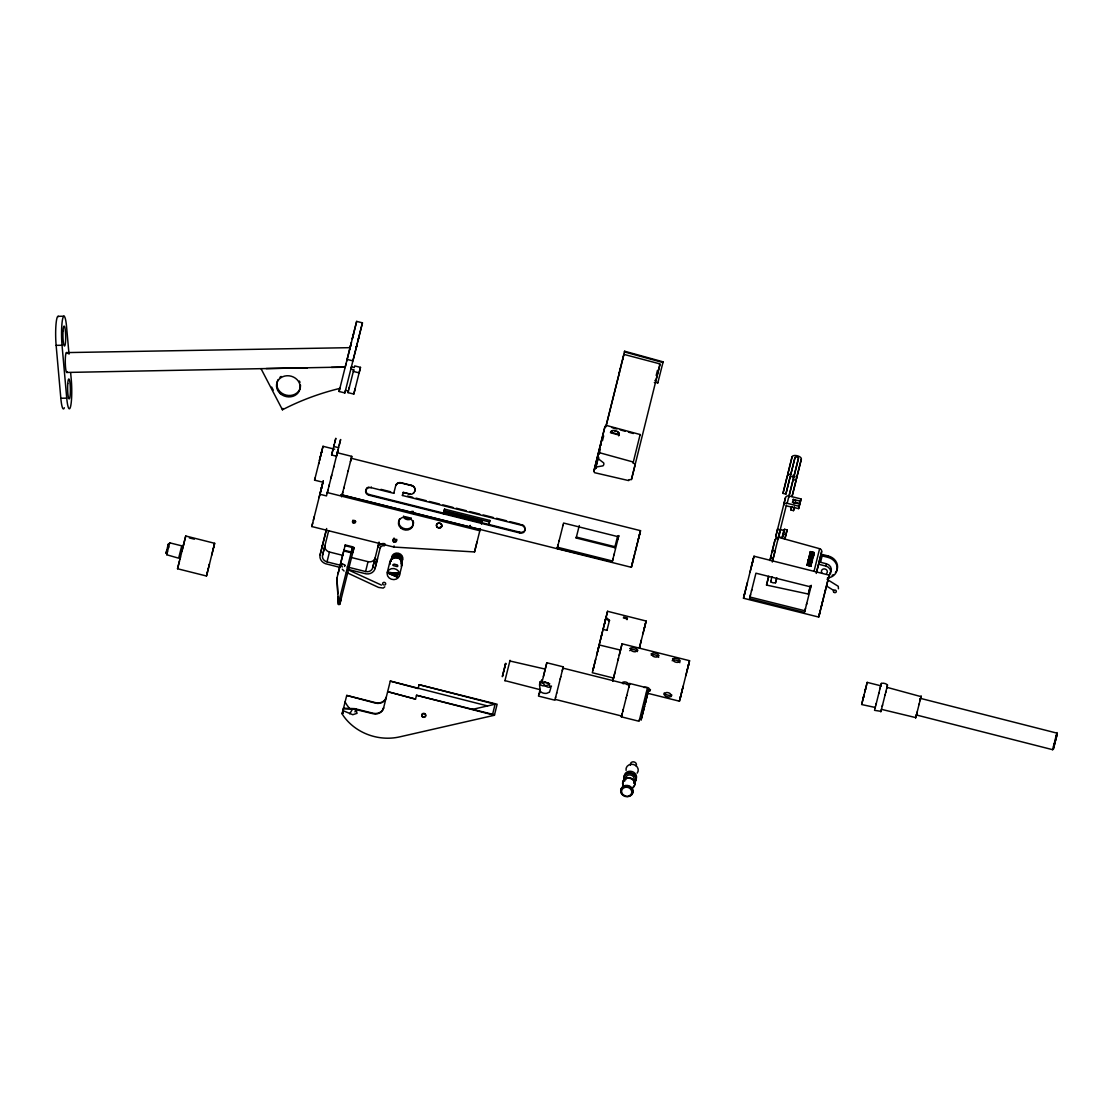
<?xml version="1.0" encoding="UTF-8"?>
<svg xmlns="http://www.w3.org/2000/svg" width="1113" height="1113" viewBox="0 0 1113 1113"><rect width="100%" height="100%" fill="white"/><g stroke="black" fill="none" stroke-linecap="round" stroke-linejoin="round"><path stroke-width="1.5" d="M629.735 650.688L631.975 649.31A3.909 1.155 14.1 0 1 635.829 650.284L637.415 651.592M623.071 357.356L623.169 358.943M795.558 502.394L799.913 503.493L801.04 498.972L788.992 495.953A2.977 2.629 13.9 0 0 785.458 497.775L783.649 505.121A2.977 2.629 13.9 0 1 787.169 503.299L793.555 477.783A1.781 0.849 14.1 0 0 792.025 476.642A1.781 0.849 14.1 0 0 790.133 476.934L785.861 494.102L782.968 493.379L787.197 476.308A4.772 2.268 14.1 0 1 788.477 475.209M788.727 497.483L798.466 458.292A1.781 0.849 14.1 0 0 796.922 457.137A1.781 0.849 14.1 0 0 795.03 457.429L785.861 494.102M814.215 553.606C815.064 550.824 808.483 553.815 811.321 551.839M343.569 708.216L354.63 708.647L373.036 713.224A8.946 7.874 13.9 0 0 383.637 707.771L383.526 708.23A8.946 7.874 13.9 0 1 372.925 713.683L353.948 709.078L343.402 708.87M539.916 681.796C539.012 687.403 547.053 686.443 549.766 683.827M326.652 528.508L319.932 555.707A8.459 7.429 13.9 0 0 325.427 563.693L339.882 567.366M322.52 544.953L322.367 545.843A8.459 7.429 13.9 0 0 322.353 546.817M784.526 529.273L783.969 530.553L780.283 529.412L778.474 536.786L782.369 537.802L784.526 529.273L787.128 529.927L785.027 538.372A2.977 2.629 13.9 0 1 784.568 539.29M795.517 502.659L795.572 502.325A2.977 2.629 13.9 0 0 793.263 499.389L792.553 502.283A2.977 2.629 13.9 0 1 794.404 503.535M414.871 490.819L415.01 490.11M414.857 490.903L414.926 490.596A4.494 4.466 15 0 1 413.786 492.697L413.354 493.087M169.454 543.742L169.691 542.824L181.739 545.843L178.65 558.183L166.7 554.761M169.691 542.824L168.397 548.027M207.046 573.696L206.462 576.005L177.537 568.757L179.471 560.966M213.71 547.123L214.656 543.311L185.746 535.993L181.948 551.172M189.363 537.927L194.372 539.179M206.462 576.005L207.421 572.11M214.656 543.311L211.693 555.22M334.637 449.207L323.02 446.299L318.61 464.01M339.089 391.484L356.661 321.393L362.448 322.84L344.863 392.931L339.089 391.484L339.827 388.451M329.281 484.851L326.485 495.911L319.932 494.269L322.325 484.586M350.414 461.756L351.75 456.358L337.295 452.741L336.975 454.062M342.122 494.812L342.79 492.196M502.909 674.478L502.353 676.69L502.979 674.172M505.372 664.586L505.608 663.696L504.537 668.037M540.083 689.67L504.954 680.627M509.879 660.983L545.231 669.108L544.02 674.019M555.053 699.507L554.872 700.188L538.483 696.084L540 689.935M543.408 676.481L546.831 662.75L563.22 666.84L562.761 668.718M629.429 684.759L562.914 668.106M563.206 666.924L563.011 667.689M614.974 672.266L613.5 678.04L592.297 672.725L594.94 662.054M602.536 631.363L599.156 644.942L620.498 650.089L619.231 655.251M644.149 628.998L646.124 621.026L607.573 611.301L604.178 624.963M341.065 494.645L631.349 567.31L631.892 565.098M639.377 535.325L640.518 530.678L351.903 458.445M613.5 678.04L613.722 677.121M688.224 666.117L689.559 660.705L622.07 643.815L618.021 660.079M629.541 684.342L629.749 683.493L647.432 687.931L639.099 721.28L621.402 716.842L621.666 715.756M629.749 683.493L629.29 685.371M646.124 621.026L644.886 625.909M646.5 692.968L679.431 701.204L682.589 688.432M818.918 616.199L818.695 617.061L743.484 598.238L747.38 582.572M825.317 590.711L829.185 575.143L754.002 556.222L752.165 563.637M818.695 617.061L822.59 601.396M829.185 575.143L828.016 579.734M875.263 707.465L861.643 704.543L864.105 694.707M878.727 693.677L880.689 685.761L867.194 682.38L867.013 683.104M880.953 711.346L874.54 710.331L875.319 707.2M887.353 685.803C888.633 683.841 880.828 681.893 881.079 684.231M880.8 711.903L881.44 709.343L915.762 717.607M921.008 696.627L886.964 687.333L886.783 688.057L887.047 686.916M915.637 718.066L916.389 715.033M1055.333 739.129L1052.689 749.703L916.402 714.991M919.032 704.529L921.188 695.889M1052.689 749.703L1052.94 748.673M920.228 699.674L920.562 698.394L1056.849 733.105M343.319 709.162L342.957 710.623L352.779 714.699L357.05 713.336L355.812 708.911M206.948 574.03L206.879 574.405M66.766 372.452L345.211 367.026M66.543 352.598L350.066 347.659L346.741 361.029M593.438 668.12L593.02 669.845M863.326 697.795L863.535 696.975M1056.404 736.903L1056.209 737.738M214.183 545.203L214.266 544.827M321.379 488.44L321.087 489.65L321.782 486.938M332.982 449.499L331.618 454.994L336.446 456.205L340.634 439.51M335.806 438.299L331.618 454.994M350.985 459.488L351.207 458.5M470.145 525.684L469.881 526.797L470.229 525.392M505.705 663.292L505.26 665.045M592.965 670.012L594.105 665.546M605.987 617.673L606.168 616.936L604.985 621.569M632.504 562.663L631.349 567.31M639.892 533.238L640.156 532.125L639.516 534.616M646.013 700.411L645.137 703.861M688.794 663.835L689.086 662.638L688.043 666.729M744.36 594.704L744.068 595.928L746.016 588.207M771.059 555.749L770.919 556.305M1057.225 733.69L1055.959 738.698M183.2 546.205L183.548 544.758L183.255 545.885M339.855 388.395A258.926 227.762 13.9 0 0 282.438 409.779L282.785 408.401M480.371 528.55L474.528 551.951L393.779 547.053L311.821 526.546L323.201 481.066L322.923 482.207L314.576 480.162L315.118 477.95M319.974 458.306L319.431 460.518L320.614 455.774M321.003 454.396L321.866 450.918L320.822 455.008M311.821 526.546L312.697 522.985M313.379 520.23L314.256 516.669M319.083 497.553L319.765 494.798M344.863 392.931L345.517 390.301L348.411 391.025L348.021 392.625L353.795 394.072L360.487 367.373L354.699 365.927L354.31 367.527L351.416 366.803L350.845 369.099L353.739 369.822L353.336 371.422L359.123 372.869L360.487 367.373M335.736 438.605L334.665 442.877M348.981 388.729L349.385 387.115M336.349 456.58L337.962 450.042L337.1 453.422M340.55 439.816L339.201 445.186M353.795 394.072L355.158 388.562M340.439 565.251L327.027 561.884A5.968 5.245 13.9 0 1 322.52 555.359L324.954 545.495A5.968 5.245 13.9 0 0 329.462 552.02L342.874 555.387M327.027 561.884L329.462 552.02M338.227 572.931L338.046 573.668L345.253 544.953L352.584 546.789A1.586 0.751 14.1 0 1 353.948 547.902L339.841 604.136A1.586 0.751 14.1 0 1 338.519 604.554L336.933 578.162L337.782 593.619M345.253 544.953L345.072 545.69L352.404 547.526L351.291 552.02L343.959 550.184L343.778 550.921L351.11 552.758A1.586 0.751 14.1 0 0 352.835 552.41L353.948 547.902M337.782 597.778L337.962 597.041L338.199 604.178L351.11 552.758M339.841 604.136L340.954 599.629A1.586 0.751 14.1 0 0 339.98 598.641M523.374 532.445A4.452 3.422 13.9 0 1 519.59 532.918L369.182 495.271L369.363 494.562A4.452 3.422 13.9 0 1 366.26 492.363L366.052 491.96A4.494 3.798 13.9 0 1 365.913 489.929A4.494 4.076 13.9 0 1 366.984 488.106L367.415 487.731M371.269 486.938L371.102 487.633L393.765 493.309L395.797 485.31A4.494 4.382 14.4 0 1 396.743 483.877L397.174 483.487A4.438 4.174 14.3 0 1 401.014 482.722L411.615 485.379A4.438 4.174 14.3 0 1 414.648 487.87L414.857 488.412M365.593 571.539L368.027 561.675A5.968 5.245 13.9 0 0 375.095 558.044L372.646 567.908A5.968 5.245 13.9 0 1 365.593 571.539L347.145 566.934M379.032 542.407L377.822 547.346A5.968 5.245 13.9 0 1 384.875 543.701L384.347 545.829A3.478 3.061 13.9 0 0 380.354 547.568L380.215 548.013M348.299 569.466L366.135 573.877A8.459 7.429 13.9 0 0 374.761 569.439L377.488 558.712L377.196 559.561A8.459 7.429 13.9 0 1 376.764 560.437M393.765 493.309L393.932 492.6M383.526 708.23L390.287 681.1L418.14 688.557L419.1 684.704L497.135 704.237L494.409 715.256L399.692 736.876A49.695 43.713 13.9 0 1 343.194 715.576L342.15 713.823L345.086 701.983L346.644 704.599A48.708 42.851 13.9 0 0 349.385 708.202M346.727 695.43L375.54 703.138A8.946 7.874 13.9 0 0 386.128 697.67L386.253 697.211A8.946 7.874 13.9 0 1 375.651 702.679L346.727 695.43L344.877 702.818M523.374 532.445L523.792 532.139A4.494 3.798 13.9 0 0 524.835 530.442A4.494 4.076 13.9 0 0 524.738 528.327L524.543 527.799A4.452 4.243 13.8 0 0 521.51 525.28L402.433 495.48L402.614 494.77M387.254 572.541L390.023 561.342M393.779 547.053L394.058 545.913M388.687 573.39L397.035 576.924L388.687 573.39L388.91 572.485L397.939 573.306L388.91 572.485M390.148 573.404L395.073 573.682L390.148 573.404L394.684 575.254L395.073 573.682M394.684 575.254L390.204 573.181M395.338 575.518L397.202 576.27L395.338 575.518L395.783 573.765L397.772 573.988L395.783 573.765M401.417 560.966L401.598 560.256M399.414 575.574A6.261 5.509 13.9 0 0 391.456 568.673A6.261 5.509 13.9 0 0 389.133 577.925A6.261 5.509 13.9 0 0 399.414 575.574L402.183 564.388M390.287 681.1L487.564 705.934M415.525 699.117L387.686 691.66L415.525 699.117L416.499 695.263L494.52 714.796M416.499 695.263L494.409 715.256M419.1 684.704L495.09 704.223L492.6 714.309M474.528 551.951L476.962 542.073M443.781 511.243L482.291 520.884L482.012 522.025L443.489 512.383M519.59 532.918L519.771 532.209A4.452 3.422 13.9 0 0 523.541 531.736M521.51 525.28L521.691 524.585M502.853 674.687L503.201 673.323M505.427 664.419L505.622 663.668M509.74 661.539L504.912 680.78M612.261 561.731L557.182 548.472L557.655 546.58M576.158 537.996L576.395 537.092L614.96 546.733L614.724 547.652L576.158 537.996L579.275 525.559M593.883 471.049L604.971 426.557L606.265 425.403L640.142 434.529L633.102 462.869L635.245 464.33L631.447 479.494L628.859 479.773L628.678 480.593L594.481 472.663L593.883 471.049L604.971 426.557M538.859 694.651C542.101 690.324 538.483 686.791 539.888 682.631C544.716 676.217 539.026 685.038 545.259 682.325M605.806 426.975L619.51 372.118M595.511 468.67L598.446 456.942L598.933 459.266L603.691 462.925A3.381 2.963 13.9 0 1 602.954 465.86L597.027 466.848L595.511 468.67L598.307 457.332M599.114 454.09L600.31 449.235M602.453 440.748L603.663 435.893M606.042 426.056L623.962 354.393L660.079 363.923L655.863 380.716L654.917 380.507L656.072 379.909M624.616 351.221L624.449 351.917L662.945 362.546L663.111 361.85L624.616 351.221L618.772 374.524M562.538 669.595L562.955 667.939M562.274 670.694L562.733 668.843M631.447 479.494L659.87 364.744L659.133 363.673M612.136 562.232L612.609 560.34M654.333 382.524L657.894 382.608M601.062 637.262L600.672 638.932M598.154 649.38L598.557 647.669M605.639 619.065L606.112 617.409L609.479 620.331L606.961 630.361L603.107 629.402L603.329 628.483M606.961 630.361L607.183 629.457M609.479 620.331L609.242 621.249L605.889 618.327M628.803 687.347L629.485 684.592M644.775 626.494L645.276 624.421M639.363 720.181L639.585 719.276M645.943 700.675L648.629 689.921L641.088 720.083L644.58 706.143M680.766 695.806L679.904 699.284L680.6 696.571M744.611 593.674L744.931 592.38M752.555 562.079L753.418 558.531L752.805 560.91M750.051 596.61L749.55 598.641L804.504 612.4L806.758 603.413M793.207 479.606L796.101 480.329L792.025 496.579L801.346 459.126A4.772 2.268 14.1 0 0 797.27 455.76A4.772 2.268 14.1 0 0 792.094 456.803L787.865 473.874L790.759 474.597L794.974 457.568M777.75 539.221A2.977 2.629 13.9 0 1 775.872 536.076L777.681 528.731A2.977 2.629 13.9 0 0 777.89 530.428M778.14 538.442A2.616 2.296 13.9 0 0 774.982 540.014L771.921 552.41A2.616 2.296 13.9 0 1 775.079 550.838L772.937 559.394M810.459 585.591L808.33 594.05L766.523 585.076L768.638 576.506M772.311 562.065L778.432 537.301L819.627 548.695A2.755 2.435 13.9 0 1 821.644 551.7L816.26 573.445M778.78 537.078L780.603 529.732M770.683 581.904L771.907 576.659M781.994 537.871L783.802 530.525M782.439 537.635L784.262 530.303M794.487 506.818L793.527 510.644L790.926 509.991L791.635 507.097M785.027 538.372L787.128 529.927M776.763 577.744L775.664 582.155A2.49 1.183 12.3 0 1 772.965 582.753A2.49 1.183 12.3 0 1 770.822 581.056M775.524 582.989L776.624 578.579M793.527 510.644L794.237 507.751M786.223 505.845L798.647 508.613L799.774 504.092L792.456 502.255M809.596 566.002L806.967 565.098L809.638 565.835M807.259 563.985L811.224 565.265L807.259 563.985L806.925 565.265M807.481 562.997L809.902 562.385L807.551 562.802L810.111 562.58L811.586 563.818L809.652 562.427M809.777 562.802L807.801 561.731L810.473 562.468M809.763 562.009C816.399 563.846 803.614 559.7 809.902 562.385M808.414 559.324L812.462 560.256M812.365 557.933L808.789 557.752L812.685 559.283M812.977 558.128L813.561 555.818L809.554 554.719L809.095 556.57L812.49 557.516M813.52 554.58L809.833 553.564L813.478 554.761M809.443 556.514L809.833 554.984L811.405 555.415L811.043 556.82M811.363 556.917L811.739 555.498L813.186 555.902L812.796 557.418M811.433 552.312L810.083 552.048L814.326 553.189M812.351 560.688C806.202 560.702 808.191 559.324 811.419 562.023M813.659 555.457L813.659 553.982L813.45 556.25M808.33 594.05L810.375 585.8M814.034 571.359L819.627 548.695M806.424 604.762L811.294 585.341M835.418 572.722A11.923 10.49 13.9 0 0 828.267 555.971L822.479 554.524L822.145 555.902L827.933 557.349A11.923 10.49 13.9 0 1 837.213 568.381A11.923 10.49 13.9 0 1 827.432 578.037M829.115 575.671A6.455 5.676 13.9 0 0 825.763 566.044L826.333 563.748L819.098 561.94M827.933 557.349L828.267 555.971M820.142 611.204L819.265 614.752L819.474 613.986M827.752 580.903L828.629 577.355L828.434 578.12M865.302 689.949L865.511 689.128L865.051 690.923M880.898 684.968L880.578 686.22M887.172 686.54L885.656 692.606M1054.359 745.07L1054.442 744.764M166.797 550.239C163.736 562.594 170.679 534.727 167.562 547.276M167.159 552.883L167.507 551.519M207.227 572.889L208.117 569.341M207.964 569.953L209.439 564.013M349.663 349.232L350.512 345.865M351.444 342.22L350.331 346.686L351.152 343.416M352.348 338.644L353.461 334.164L352.96 336.112M357.217 343.667L356.118 348.132L357.329 343.333M358.136 340.091L359.249 335.611L358.748 337.573M320.989 489.915L323.243 480.927M333.956 445.687L333.733 446.591L334.234 444.532M334.985 441.597L335.18 440.804L334.943 441.708M333.705 467.196L336.891 454.396M348.021 471.369L350.804 460.198M443.391 513.83L444.56 509.128L489.873 520.467L488.704 525.169M502.826 674.798L503.646 671.501M562.928 525.6L563.568 523.04L618.522 536.8L618.828 535.576L617.882 539.346M560.688 677.052L562.441 670.012M560.201 679L560.771 676.718M596.638 655.46L599.142 645.025M632.212 563.832L634.702 553.801M637.165 544.174L639.669 534.157M612.873 680.474L613.778 676.829M626.73 695.653L628.97 686.665M639.363 647.975L640.907 641.798M642.938 633.826L644.608 627.176M645.86 701.009L645.22 703.597M644.497 706.407L643.634 709.885L643.815 709.19M687.848 667.647L688.627 664.544M682.394 689.225L683.159 686.192M685.831 675.73L688.196 666.242M750.106 571.887L752.583 561.968M769.89 560.396L770.21 559.116M770.641 557.46L770.947 556.194M865.218 690.31L866.679 684.481M863.271 697.99L863.605 696.627M864.731 692.23L865.107 690.728M879.952 688.794L880.174 687.862M884.988 695.249L885.976 691.34M919.978 700.745L920.159 700.035M920.437 698.922L920.674 698.004M1053.482 746.531L1054.22 743.581M1055.472 738.684L1056.585 734.177M1054.484 744.555L1053.301 749.299L1056.501 736.5M1054.637 743.985L1055.013 742.482M1055.639 740.006L1056.974 734.691M168.689 546.789L166.741 554.636M182.838 547.693L177.537 568.757M183.575 544.577L185.746 535.993M209.133 565.474L212.959 550.003M208.187 569.23L209.216 565.126M314.576 480.162L318.958 462.688M352.251 338.978L356.661 321.393M356.605 346.296L352.918 360.904L347.145 359.402M357.523 342.401L362.448 322.84M348.021 392.625L353.739 369.822M328.878 486.437L331.73 475.056M330.923 478.298L333.9 466.43M320.085 554.817L326.276 530.164M322.52 555.359L328.655 530.734M343.736 488.468L348.16 470.813M336.752 578.899L343.959 550.184M351.152 552.493L352.404 547.526M372.646 567.908L379.06 542.212M375.039 568.576L380.66 546.052M342.15 713.823L343.166 709.76M343.5 708.452L343.694 707.687M402.433 495.48L403.212 492.391L410.057 494.061M397.035 576.924L397.258 576.033M397.717 574.211L397.939 573.306M444.56 509.128L444.184 510.658L489.497 521.997L489.873 520.467M481.47 524.14L482.291 520.884M503.577 671.737L504.592 667.786M503.076 673.824L504.147 669.567M504.231 669.136L505.093 665.699M559.032 541.155L563.039 525.183M541.767 683.09L543.867 674.659M556.625 693.302L560.256 678.763M656.183 375.457L657.449 370.406M614.96 546.733L617.673 535.896M614.724 547.652L615.002 546.594M613.986 554.914L617.993 538.942M657.727 383.289L663.111 361.85M594.773 662.75L595.692 659.077M601.869 634.187L607.573 611.301M593.758 666.951L598.766 646.848M602.036 633.506L599.184 644.83M603.107 629.402L606.112 617.409M635.189 551.881L638.598 538.247M633.269 559.742L637.276 543.77M627.009 619.677L627.426 617.993L623.572 617.019M618.48 658.284L612.707 681.323M626.229 697.67L626.786 695.416M623.141 709.955L626.257 697.545M640.685 642.632L641.352 640.017M639.474 647.71L645.512 623.447M681.546 692.843L687.444 669.066M745.682 589.556L751.804 564.903M751.47 591.003L755.936 573.195L810.89 586.954M782.968 493.379L792.094 456.803M775.872 536.076L785.458 497.775M769.834 560.493L774.982 540.014M777.848 539.582L778.432 537.301M778.488 536.647L786.418 504.996M766.523 585.076L768.693 576.353M793.541 477.95L798.438 458.445M801.346 459.126L796.449 478.632A4.772 2.268 14.1 0 0 796.31 477.7M790.926 509.991L791.76 506.652M798.647 508.613L799.774 504.092M799.913 503.493L801.04 498.972M816.552 572.11L818.528 564.235L825.763 566.044M818.737 563.275L821.644 551.7M820.518 562.357L822.479 554.524M821.742 604.957L819.154 615.239M822.41 602.05L827.015 583.727M820.893 608.38L825.484 590.057M875.959 704.766L878.908 692.996M882.219 706.324L885.169 694.554M916.792 713.489L919.227 703.819M1055.597 738.058L1056.307 735.234M1054.734 743.554L1055.778 739.366M180.529 556.848L179.903 559.338M212.806 550.573L213.362 548.347M207.088 573.585L208.326 568.66M213.195 549.015L214.044 545.648M319.946 458.486L323.02 446.299M346.157 363.339L345.072 367.61M323.007 482.082L319.932 494.269M344.014 487.341L341.621 496.829M504.968 666.2L505.427 664.391M557.808 546.024L559.241 540.306M545.078 669.636L546.831 662.75M555.498 697.726L556.737 692.815M612.762 559.769L614.195 554.065M597.472 651.968L597.764 650.799M600.964 637.735L601.716 634.758M592.826 670.666L593.09 669.609M593.34 668.607L593.549 667.73M638.389 539.095L639.822 533.391M632.045 564.597L633.478 558.893M622.724 711.638L623.266 709.468M622.028 714.379L622.863 711.054M639.53 647.418L639.892 646.013M643.954 629.61L644.316 628.205M643.912 708.814L644.135 707.882M687.166 670.207L688.404 665.226M681.824 691.716L679.431 701.204M751.47 566.253L753 560.159M751.804 589.653L749.745 597.862M826.667 585.076L828.211 578.983M862.06 702.915L867.194 682.38M875.055 708.341L876.307 703.346M881.315 709.913L882.567 704.919M916.055 716.424L917.168 712.014M920.312 699.354L920.548 698.366M206.837 574.586L207.296 572.764M327.918 490.221L327.152 493.212M351.305 458.111L351.75 456.358M502.798 674.937L502.589 675.758M509.657 661.832L510.046 660.301M558.114 544.786L557.182 548.472M555.679 697.016L555.081 699.354L621.611 716.007M612.484 560.896L613.068 558.545M598.251 648.893L599.239 644.956M632.087 564.402L631.711 565.863L632.351 563.373M640.114 532.264L640.518 530.678M621.777 715.395L622.209 713.67M621.958 714.629L621.402 716.842M688.391 665.337L688.669 664.224M689.114 662.458L689.559 660.705M753.209 559.324L754.002 556.222M743.957 596.415L744.277 595.135M744.486 594.3L744.778 593.159M750.273 595.761L750.552 594.606M804.699 611.621L805.019 610.341M805.228 609.507L805.52 608.366M819.683 613.138L819.975 611.983M886.713 688.293L887.562 684.912M916.583 714.296L916.263 715.562M1056.793 733.286L1056.988 732.549M337.072 453.561L337.295 452.741M620.344 650.66L622.07 643.815M743.707 597.375L743.484 598.238M397.118 483.724A4.438 4.174 14.3 0 1 400.958 482.959L401.014 482.736M403.212 492.391L410.586 494.311M414.954 490.332A4.494 4.382 14.4 0 0 414.801 488.635L414.606 488.092A4.438 4.174 14.3 0 0 411.56 485.602L411.615 485.379M880.689 685.761L880.522 686.484L881.287 683.354M354.991 711.986L355.701 709.371M810.041 552.911L810.389 551.672M807.927 561.23L808.455 559.157M808.97 556.987L809.568 556.097M810.167 553.05L810.556 551.617M807.607 562.58L810.111 562.58M809.833 554.984L811.405 555.415M810.528 552.285L810.765 551.589M808.692 560.562L812.407 560.507M811.6 553.537L812.059 552.632M812.045 553.398L812.198 552.479M812.295 553.175L812.657 552.187M812.462 552.98L812.81 552.159M813.575 554.01L813.826 552.41M808.149 560.326L811.864 560.284L808.261 559.909M813.074 556.333L814.146 552.632M813.881 554.497L814.257 552.771M812.114 561.675L811.767 563.011M810.932 566.378L811.266 565.098M639.919 435.336L640.142 434.529M633.102 462.869L633.339 462.062L600.45 452.977L598.154 454.09M349.719 713.795L352.278 709.538M838.437 588.777L838.256 586.314L827.07 579.358M620.136 369.085L620.442 368.347M629.499 683.785L627.203 684.759M398.732 557.07L397.216 555.916M672.155 660.732L674.395 659.926A3.909 1.155 14.1 0 1 678.248 660.899L679.862 662.666M551.533 686.081C547.721 689.823 542.629 683.925 541.641 680.182M414.106 492.475L413.758 492.878A4.48 4.48 0 0 1 409.974 494.297M384.792 586.815L383.206 588.081L378.545 587.414L346.407 572.43M549.544 692.049L550.893 687.653L548.431 683.535A5.955 5.871 13.5 0 0 545.412 682.325M367.248 488.426L366.817 488.788A4.494 4.076 13.9 0 0 365.746 490.624A4.494 3.798 13.9 0 0 365.857 492.614L366.08 493.073A4.452 3.422 13.9 0 0 369.182 495.271M397.104 483.724L396.687 484.099A4.494 4.382 14.4 0 0 395.741 485.532M523.541 531.736L523.959 531.444A4.494 3.798 13.9 0 0 525.002 529.76A4.452 4.243 13.8 0 0 525.016 528.105M549.363 692.203L546.72 693.329A5.982 4.076 14 0 1 542.003 692.62L539.763 691.02M650.465 689.517L648.42 690.06M671.682 694.832L669.623 695.375A3.909 1.363 14 0 1 665.769 694.401L664.224 692.968M651.175 655.042L653.192 654.625A3.909 1.155 14.1 0 1 657.046 655.585L658.659 657.352M644.037 687.542L645.025 687.278A3.909 2.657 14 0 1 648.879 688.237L650.298 690.742L648.003 691.743A3.909 1.363 14 0 1 647.029 691.646M622.181 682.506L623.809 681.963A3.909 2.657 14 0 1 627.676 682.923L629.109 684.815M472.469 709.384L495.09 704.223M612.289 430.703L610.592 432.136L619.037 434.473C620.052 430.731 610.842 428.394 610.481 432.707L618.925 435.044L618.689 435.851L619.204 433.263L617.451 431.886M58.182 316.329L64.095 316.217M58.544 316.607A19.881 2.741 89 0 0 55.998 324.426A19.881 2.741 89 0 0 56.137 345.364L62.036 345.253L66.738 398.148A19.881 2.741 89 0 0 70.564 406.593A19.881 2.741 89 0 0 71.274 379.783L70.662 372.966M266.16 368.57L307.383 367.846M331.437 367.429L345.169 367.193M56.137 345.364L60.825 398.245L66.738 398.148M614.279 430.87L615.378 431.121M793.179 499.375L800.497 501.198M787.169 503.299L799.231 506.318M783.315 534.157L785.931 534.81M333.775 446.452L338.589 447.663M400.958 482.959L411.56 485.616M380.98 489.358L390.691 491.793M407.636 496.036L412.673 497.302M416.025 498.137L426.084 500.655M429.451 501.49L439.51 504.008M442.863 504.857L452.921 507.375M456.274 508.21L466.347 510.728M469.7 511.563L479.759 514.081M483.112 514.929L493.17 517.448M496.523 518.282L506.596 520.801M509.949 521.649L520.008 524.167M479.55 521.607L481.957 522.206M369.363 494.562L519.771 532.209M557.488 547.248L612.442 561.008M749.939 597.027L804.908 610.773M341.148 494.812L480.134 529.593L479.856 530.748L327.459 492.6M623.35 617.938L627.203 618.911M351.263 557.474L368.027 561.675M611.983 427.615L616.908 428.978M620.205 429.882L625.13 431.246M628.414 432.15L633.339 433.514M809.137 556.389C820.879 558.935 803.349 556.472 811.614 558.796M808.288 559.742L811.753 560.702M808.469 564.778L811.154 565.515M381.467 585.104L347.868 569.703M622.598 683.368L623.35 683.785M826.876 586.231L833.54 590.335M342.303 569.23L344.07 570.997M601.298 445.13L600.7 443.503M342.581 712.083L343.305 713.294M271.669 387.074L273.255 390.12M261.012 368.653L282.438 409.779M69.006 354.198L66.585 326.902A19.881 2.741 89 0 0 62.745 318.457A19.881 2.741 89 0 0 62.036 345.253M342.414 566.934A1.586 1.405 13.9 0 1 341.733 565.001A1.586 1.405 13.9 0 1 343.875 564.514A1.586 1.405 13.9 0 1 344.543 566.447M344.905 565.014A1.586 1.405 13.9 0 1 344.724 565.71M341.914 564.263A1.586 1.405 13.9 0 1 342.47 563.748M548.556 682.826A6.261 5.509 13.9 0 1 543.909 681.657M300.51 385.098A11.923 10.49 13.9 0 1 286.124 395.115A11.923 10.49 13.9 0 1 278.167 379.505M279.933 377.335A11.923 10.49 13.9 0 1 281.06 376.444M299.411 381.036A11.923 10.49 13.9 0 1 299.981 382.357M64.345 407.748A19.881 2.741 89 0 1 60.825 398.245M67.281 371.867A9.934 1.363 89 0 1 65.277 362.087A9.934 1.363 89 0 1 67.086 353.517M770.043 559.978A2.616 2.296 13.9 0 1 773.201 558.406M821.881 572.833A2.977 2.629 13.9 0 1 822.577 569.355A2.977 2.629 13.9 0 1 826.556 569.884A2.977 2.629 13.9 0 1 826.569 573.445M826.333 563.748A6.455 5.676 13.9 0 1 829.686 573.376M383.512 584.923A1.544 1.35 13.9 0 1 382.983 582.781A1.544 1.35 13.9 0 1 385.404 583.003A1.544 1.35 13.9 0 1 384.681 585.035M391.206 561.23A5.565 4.897 13.9 0 1 397.842 555.916A5.565 4.897 13.9 0 1 401.181 563.721M390.176 564.221A6.261 5.509 13.9 0 1 397.049 557.432A6.261 5.509 13.9 0 1 401.209 566.308M393.042 558.295A4.076 3.589 13.9 0 1 393.404 557.432M393.668 557.043A4.076 3.589 13.9 0 1 400.652 557.947M401.111 561.049A5.565 4.897 13.9 0 1 401.306 564.82M390.705 561.509A5.565 4.897 13.9 0 1 391.192 560.326M393.126 558.545A5.565 4.897 13.9 0 0 392.026 559.324A5.565 4.897 13.9 0 1 398.496 553.244A5.565 4.897 13.9 0 1 401.39 561.536M394.433 558.072A5.565 4.897 13.9 0 1 397.299 558.114M399.275 558.99A5.565 4.897 13.9 0 1 399.831 559.422M400.332 559.922A5.565 4.897 13.9 0 1 400.763 560.465M391.47 559.213A5.565 4.897 13.9 0 1 398.871 554.747A5.565 4.897 13.9 0 1 401.07 562.83M355.645 521.329A1.544 1.35 13.9 0 1 352.793 520.258M413.187 520.731A7.457 6.553 13.9 0 1 405.48 528.884A7.457 6.553 13.9 0 1 399.553 518.95M441.471 526.143A2.783 2.449 13.9 0 1 440.261 526.769M396.743 539.318A1.795 1.572 13.9 0 1 395.157 541.155A1.795 1.572 13.9 0 1 393.223 539.402M393.501 538.636A1.795 1.572 13.9 0 1 394.183 538.122M376.194 561.244A8.459 7.429 13.9 0 1 375.498 561.968M367.207 488.468A4.494 4.076 13.9 0 1 371.074 487.744M367.373 487.786A4.494 4.076 13.9 0 1 368.918 487.063M522.247 524.752A4.452 4.243 13.8 0 1 524.71 527.103M411.254 517.935A5.565 4.897 13.9 0 1 403.616 516.029M412.937 511.215A5.565 4.897 13.9 0 1 413.549 512.411M410.975 519.075A5.565 4.897 13.9 0 1 403.337 517.169M403.922 511.229A5.565 4.897 13.9 0 1 405.021 510.45M411.727 511.326A5.565 4.897 13.9 0 1 413.271 513.566M792.971 475.432A4.772 2.268 14.1 0 1 795.072 476.42M833.331 574.642A11.923 10.49 13.9 0 1 832.093 575.393M786.849 531.026A2.977 2.629 13.9 0 1 786.376 531.944M624.824 795.865A6.163 5.426 13.9 0 1 621.889 787.461A6.163 5.426 13.9 0 1 631.6 787.587A6.163 5.426 13.9 0 1 629.499 795.934M624.017 786.863A6.163 5.426 13.9 0 1 625.186 778.947A6.163 5.426 13.9 0 1 633.993 781.159A6.163 5.426 13.9 0 1 631.294 788.686M630.487 765.229A3.075 2.713 13.9 0 1 633.673 761.849A3.075 2.713 13.9 0 1 636.121 765.967M626.09 770.377A6.163 5.426 13.9 0 1 633.45 764.478A6.163 5.426 13.9 0 1 637.151 773.145M624.838 780.992A6.163 5.426 13.9 0 1 626.48 773.66A6.163 5.426 13.9 0 1 634.869 775.26A6.163 5.426 13.9 0 1 633.951 782.717M624.337 780.797A6.163 5.426 13.9 0 1 626.828 773.897A6.163 5.426 13.9 0 1 634.911 775.914A6.163 5.426 13.9 0 1 633.84 783.176M624.852 778.738A6.163 5.426 13.9 0 1 627.106 771.935A6.163 5.426 13.9 0 1 635.092 773.452A6.163 5.426 13.9 0 1 634.925 780.644M625.743 779.726A4.369 3.854 13.9 0 1 630.264 774.94A4.369 3.854 13.9 0 1 633.742 780.77M622.696 783.065A6.163 5.426 13.9 0 1 627.746 777.709A6.163 5.426 13.9 0 1 634.647 781.813A6.163 5.426 13.9 0 1 631.405 788.227M623.656 785.806A6.163 5.426 13.9 0 1 622.779 783.775M425.736 715.603A1.989 1.753 13.9 0 1 423.218 716.772A1.989 1.753 13.9 0 1 421.98 714.351A1.989 1.753 13.9 0 1 424.721 713.6M425.138 713.892A1.989 1.753 13.9 0 1 425.695 714.685M630.153 648.42L631.628 650.757A3.909 2.49 14.1 0 0 635.481 651.731L637.874 650.354L636.26 648.545A3.909 1.155 14.1 0 0 632.407 647.585L630.153 648.42M651.369 653.721L652.83 656.072A3.909 2.49 14.1 0 0 656.698 657.032L659.077 655.654L657.477 653.86A3.909 1.155 14.1 0 0 653.623 652.9L651.369 653.721M672.586 659.035L674.047 661.386A3.909 2.49 14.1 0 0 677.9 662.346L680.293 660.969L678.693 659.174A3.909 1.155 14.1 0 0 674.826 658.2L672.586 659.035M671.529 695.43L671.264 696.474L669.205 697.044A3.909 1.363 14 0 1 665.351 696.084L663.807 694.109L666.242 692.578A3.909 2.657 14 0 1 670.096 693.552L671.529 695.43M393.139 564.959L393.139 565.112A2.337 1.057 -7.1 0 0 393.682 565.71L396.951 566.531A2.337 1.057 35.2 0 0 397.717 566.253L397.786 565.961A2.337 1.057 35.2 0 0 397.341 564.945L394.141 564.124A2.337 1.057 -7.1 0 0 393.209 564.792L393.139 564.959M807.092 564.667L811.057 565.961L807.092 564.667M280.337 393.668A11.923 10.49 13.9 0 0 299.912 389.202A11.923 10.49 13.9 0 0 284.761 376.055A11.923 10.49 13.9 0 0 280.337 393.668M63.065 330.742A9.934 1.363 89 0 0 64.415 346.004A9.934 1.363 89 0 0 65.444 331.493A9.934 1.363 89 0 0 63.065 330.742M67.754 383.623A9.934 1.363 89 0 0 69.117 398.899A9.934 1.363 89 0 0 70.133 384.375A9.934 1.363 89 0 0 67.754 383.623M352.974 522.734A1.544 1.35 13.9 0 0 355.506 522.15A1.544 1.35 13.9 0 0 353.544 520.453A1.544 1.35 13.9 0 0 352.974 522.734M400.847 528.091A7.457 6.553 13.9 0 0 413.076 525.294A7.457 6.553 13.9 0 0 403.616 517.072A7.457 6.553 13.9 0 0 400.847 528.091M437.284 527.228A2.783 2.449 13.9 0 0 441.847 526.199A2.783 2.449 13.9 0 0 438.313 523.124A2.783 2.449 13.9 0 0 437.284 527.228M393.418 541.711A1.795 1.572 13.9 0 0 396.409 541.28A1.795 1.572 13.9 0 0 394.336 539.151A1.795 1.572 13.9 0 0 393.418 541.711M437.353 527.172A2.685 2.365 13.9 0 0 441.75 526.171A2.685 2.365 13.9 0 0 438.341 523.207A2.685 2.365 13.9 0 0 437.353 527.172M833.846 592.255A1.489 1.308 13.9 0 0 836.294 591.699A1.489 1.308 13.9 0 0 834.388 590.057A1.489 1.308 13.9 0 0 833.846 592.255M622.668 795.113A6.163 5.426 13.9 0 0 632.768 792.804A6.163 5.426 13.9 0 0 624.95 786.015A6.163 5.426 13.9 0 0 622.668 795.113M623.21 794.96A5.162 4.549 13.9 0 0 631.697 793.026A5.162 4.549 13.9 0 0 625.13 787.322A5.162 4.549 13.9 0 0 623.21 794.96M422.356 716.8A1.989 1.753 13.9 0 0 425.625 716.062A1.989 1.753 13.9 0 0 423.093 713.864A1.989 1.753 13.9 0 0 422.356 716.8"/></g></svg>
